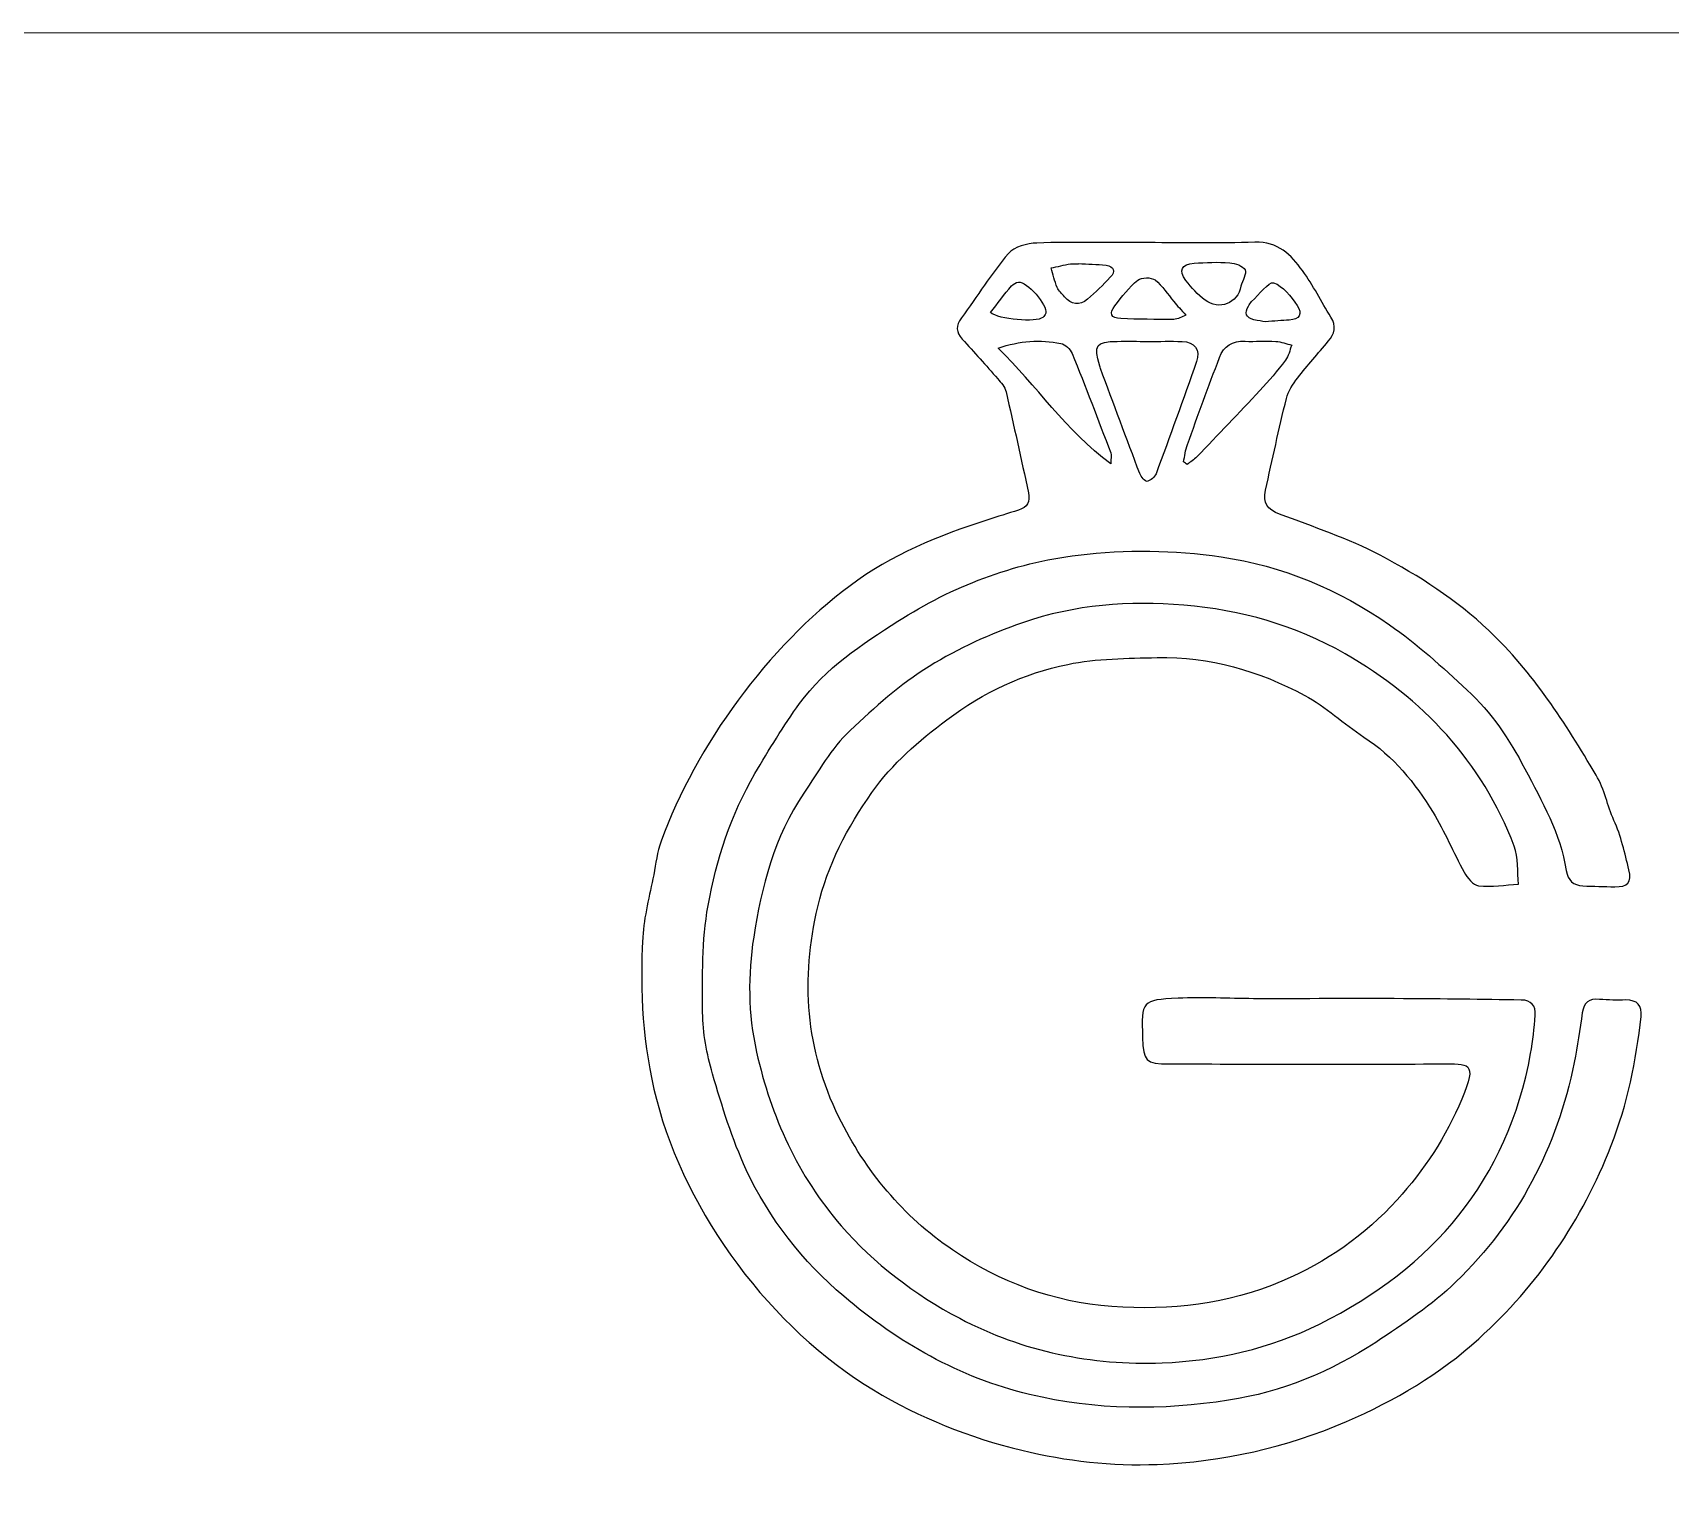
# Model space of a CAD drawing. Header units: millimetres. Extents: x -25.1 to 24.9, y -25.1 to 24.9.
# Drawn here: x -11 to 5.41, y 10.23 to 24.87 of the extents above; entities that cross this region are included whole.
import ezdxf

# ---------------------------------------------------------------- set-up
doc = ezdxf.new("R2010")
doc.units = ezdxf.units.MM
doc.header["$MEASUREMENT"] = 0
doc.layers.add('Layer 1', color=7, linetype='Continuous')

msp = doc.modelspace()

# ---------------------------------------------------------------- linework, layer by layer
at = {"layer": 'Layer 1', "color": 250, "lineweight": 18}
msp.add_open_spline([(-21.3408, 24.8714), (-21.3408, 24.8714), (21.1592, 24.8714), (21.1592, 24.8714), (23.2246, 24.8714), (24.9092, 23.1868), (24.9092, 21.1214), (24.9092, 21.1214), (24.9092, -21.3786), (24.9092, -21.3786), (24.9092, -23.444), (23.2246, -25.1286), (21.1592, -25.1286), (21.1592, -25.1286), (-21.3408, -25.1286), (-21.3408, -25.1286), (-23.4062, -25.1286), (-25.0908, -23.444), (-25.0908, -21.3786), (-25.0908, -21.3786), (-25.0908, 21.1214), (-25.0908, 21.1214), (-25.0908, 23.1868), (-23.4062, 24.8714), (-21.3408, 24.8714)], degree=3, knots=[0, 0, 0, 0, 0.125, 0.125, 0.125, 0.25, 0.25, 0.25, 0.375, 0.375, 0.375, 0.5, 0.5, 0.5, 0.625, 0.625, 0.625, 0.75, 0.75, 0.75, 0.875, 0.875, 0.875, 1, 1, 1, 1], dxfattribs=at)
at = {"layer": 'Layer 1', "color": 250}
for points, knots in [([(0.1799, 22.7675), (0.5352, 22.7675), (0.8908, 22.7575), (1.2453, 22.7715), (1.4764, 22.7804), (1.6077, 22.6446), (1.7224, 22.4867), (1.8296, 22.3408), (1.9098, 22.1754), (2.0073, 22.022), (2.0655, 21.9301), (2.043, 21.8534), (1.9809, 21.7789), (1.879, 21.6564), (1.7718, 21.5377), (1.6744, 21.4112), (1.6271, 21.3499), (1.5799, 21.2789), (1.5615, 21.2052), (1.4851, 20.9001), (1.4207, 20.5918), (1.3511, 20.2855), (1.3225, 20.1588), (1.3693, 20.0917), (1.4935, 20.0454), (1.8331, 19.9181), (2.1815, 19.8029), (2.5008, 19.634), (2.891, 19.4282), (3.2623, 19.1891), (3.5895, 18.8801), (4.0353, 18.458), (4.3546, 17.9527), (4.6641, 17.4314), (4.7519, 17.2828), (4.7761, 17.1249), (4.8441, 16.9768), (4.9158, 16.821), (4.9516, 16.6478), (4.9944, 16.4807), (5.0267, 16.3549), (4.9829, 16.3083), (4.852, 16.3113), (4.7452, 16.3135), (4.6391, 16.3145), (4.5322, 16.3206), (4.4375, 16.3263), (4.3828, 16.3718), (4.3656, 16.475), (4.3064, 16.8458), (4.1236, 17.1669), (3.9516, 17.4931), (3.7977, 17.7859), (3.6155, 18.0594), (3.373, 18.2834), (3.1239, 18.5135), (2.8711, 18.7445), (2.5937, 18.9381), (2.0862, 19.2914), (1.5208, 19.5287), (0.9061, 19.6182), (0.4317, 19.687), (-0.0446, 19.6958), (-0.5256, 19.6358), (-1.184, 19.5541), (-1.7835, 19.3245), (-2.3328, 18.9722), (-2.693, 18.7411), (-3.0599, 18.5035), (-3.317, 18.1479), (-3.4798, 17.9235), (-3.624, 17.6845), (-3.765, 17.445), (-4.0055, 17.035), (-4.1518, 16.5839), (-4.2347, 16.1221), (-4.2972, 15.7729), (-4.2926, 15.4087), (-4.2889, 15.0514), (-4.2868, 14.8464), (-4.2484, 14.6356), (-4.1901, 14.4372), (-4.0946, 14.1113), (-3.9947, 13.7819), (-3.8519, 13.4751), (-3.6231, 12.9825), (-3.2862, 12.5565), (-2.8738, 12.206), (-2.3293, 11.7433), (-1.7225, 11.3927), (-1.0125, 11.2221), (-0.3471, 11.062), (0.3152, 11.0616), (0.9817, 11.1638), (1.5142, 11.246), (2.0073, 11.4496), (2.4561, 11.7447), (2.7366, 11.9285), (3.0203, 12.1194), (3.2601, 12.3509), (3.8849, 12.9547), (4.273, 13.6977), (4.4463, 14.5497), (4.4797, 14.7141), (4.5022, 14.8818), (4.5264, 15.0484), (4.5416, 15.1503), (4.5919, 15.1943), (4.6982, 15.1825), (4.7867, 15.1733), (4.8757, 15.1759), (4.9644, 15.1763), (5.0782, 15.1767), (5.128, 15.1207), (5.1158, 15.0096), (5.065, 14.5673), (4.9794, 14.1338), (4.8171, 13.7175), (4.5252, 12.9683), (4.082, 12.3197), (3.4898, 11.7809), (3.1008, 11.4272), (2.6503, 11.1621), (2.1647, 10.9513), (1.5575, 10.688), (0.9228, 10.5483), (0.2676, 10.5214), (-0.1875, 10.5024), (-0.6408, 10.5545), (-1.0896, 10.6624), (-1.6185, 10.7899), (-2.114, 10.9889), (-2.5753, 11.267), (-3.6022, 11.887), (-4.4534, 13.0259), (-4.7524, 14.1823), (-4.8912, 14.7198), (-4.9192, 15.2596), (-4.8892, 15.8051), (-4.8776, 16.015), (-4.8195, 16.2227), (-4.7797, 16.4308), (-4.7581, 16.5441), (-4.7437, 16.6602), (-4.7048, 16.7673), (-4.356, 17.7261), (-3.6293, 18.7231), (-2.8117, 19.3289), (-2.3937, 19.638), (-1.9276, 19.8298), (-1.4407, 19.9868), (-1.3349, 20.0208), (-1.2295, 20.0534), (-1.1232, 20.0861), (-1.035, 20.1129), (-1.0047, 20.1725), (-1.0235, 20.2598), (-1.0976, 20.5976), (-1.1699, 20.9353), (-1.2484, 21.2718), (-1.2596, 21.3199), (-1.2982, 21.3644), (-1.3323, 21.4036), (-1.4486, 21.5373), (-1.5673, 21.6691), (-1.6872, 21.7996), (-1.752, 21.8707), (-1.7517, 21.9364), (-1.6952, 22.0136), (-1.5377, 22.2286), (-1.3961, 22.4563), (-1.2241, 22.6587), (-1.1661, 22.7271), (-1.0368, 22.7605), (-0.9384, 22.7636), (-0.5663, 22.7756), (-0.1927, 22.7685), (0.1799, 22.7685), (0.1799, 22.7685), (0.1799, 22.7675), (0.1799, 22.7675)], [0, 0, 0, 0, 0.0166667, 0.0166667, 0.0166667, 0.0333333, 0.0333333, 0.0333333, 0.05, 0.05, 0.05, 0.0666667, 0.0666667, 0.0666667, 0.0833333, 0.0833333, 0.0833333, 0.1, 0.1, 0.1, 0.1166667, 0.1166667, 0.1166667, 0.1333333, 0.1333333, 0.1333333, 0.15, 0.15, 0.15, 0.1666667, 0.1666667, 0.1666667, 0.1833333, 0.1833333, 0.1833333, 0.2, 0.2, 0.2, 0.2166667, 0.2166667, 0.2166667, 0.2333333, 0.2333333, 0.2333333, 0.25, 0.25, 0.25, 0.2666667, 0.2666667, 0.2666667, 0.2833333, 0.2833333, 0.2833333, 0.3, 0.3, 0.3, 0.3166667, 0.3166667, 0.3166667, 0.3333333, 0.3333333, 0.3333333, 0.35, 0.35, 0.35, 0.3666667, 0.3666667, 0.3666667, 0.3833333, 0.3833333, 0.3833333, 0.4, 0.4, 0.4, 0.4166667, 0.4166667, 0.4166667, 0.4333333, 0.4333333, 0.4333333, 0.45, 0.45, 0.45, 0.4666667, 0.4666667, 0.4666667, 0.4833333, 0.4833333, 0.4833333, 0.5, 0.5, 0.5, 0.5166667, 0.5166667, 0.5166667, 0.5333333, 0.5333333, 0.5333333, 0.55, 0.55, 0.55, 0.5666667, 0.5666667, 0.5666667, 0.5833333, 0.5833333, 0.5833333, 0.6, 0.6, 0.6, 0.6166667, 0.6166667, 0.6166667, 0.6333333, 0.6333333, 0.6333333, 0.65, 0.65, 0.65, 0.6666667, 0.6666667, 0.6666667, 0.6833333, 0.6833333, 0.6833333, 0.7, 0.7, 0.7, 0.7166667, 0.7166667, 0.7166667, 0.7333333, 0.7333333, 0.7333333, 0.75, 0.75, 0.75, 0.7666667, 0.7666667, 0.7666667, 0.7833333, 0.7833333, 0.7833333, 0.8, 0.8, 0.8, 0.8166667, 0.8166667, 0.8166667, 0.8333333, 0.8333333, 0.8333333, 0.85, 0.85, 0.85, 0.8666667, 0.8666667, 0.8666667, 0.8833333, 0.8833333, 0.8833333, 0.9, 0.9, 0.9, 0.9166667, 0.9166667, 0.9166667, 0.9333333, 0.9333333, 0.9333333, 0.95, 0.95, 0.95, 0.9666667, 0.9666667, 0.9666667, 0.9833333, 0.9833333, 0.9833333, 1, 1, 1, 1]), ([(-0.5226, 22.5585), (-0.5226, 22.5573), (-0.5226, 22.5564), (-0.5226, 22.5551), (-0.5495, 22.5551), (-0.5763, 22.559), (-0.6023, 22.5545), (-0.6676, 22.5432), (-0.732, 22.5277), (-0.7969, 22.5141), (-0.777, 22.4488), (-0.762, 22.3813), (-0.736, 22.3187), (-0.7215, 22.2834), (-0.688, 22.256), (-0.6628, 22.2252), (-0.5941, 22.1417), (-0.5125, 22.1335), (-0.4318, 22.2006), (-0.351, 22.2684), (-0.2752, 22.3434), (-0.2034, 22.4206), (-0.1495, 22.4783), (-0.1641, 22.5295), (-0.2457, 22.5401), (-0.3374, 22.5519), (-0.4305, 22.5529), (-0.5226, 22.5585)], [0, 0, 0, 0, 0.1111111, 0.1111111, 0.1111111, 0.2222222, 0.2222222, 0.2222222, 0.3333333, 0.3333333, 0.3333333, 0.4444444, 0.4444444, 0.4444444, 0.5555556, 0.5555556, 0.5555556, 0.6666667, 0.6666667, 0.6666667, 0.7777778, 0.7777778, 0.7777778, 0.8888889, 0.8888889, 0.8888889, 1, 1, 1, 1]), ([(1.1046, 22.3315), (1.1208, 22.387), (1.1655, 22.4558), (1.147, 22.4941), (1.1272, 22.5343), (1.0486, 22.5617), (0.9935, 22.5656), (0.8748, 22.5744), (0.7548, 22.5692), (0.6359, 22.5617), (0.5092, 22.5533), (0.478, 22.4893), (0.5542, 22.3896), (0.6103, 22.3164), (0.6737, 22.246), (0.7466, 22.1904), (0.8845, 22.0858), (1.0764, 22.1591), (1.1046, 22.3315)], [0, 0, 0, 0, 0.1666667, 0.1666667, 0.1666667, 0.3333333, 0.3333333, 0.3333333, 0.5, 0.5, 0.5, 0.6666667, 0.6666667, 0.6666667, 0.8333333, 0.8333333, 0.8333333, 1, 1, 1, 1]), ([(-1.4045, 22.0682), (-1.3226, 21.995), (-0.9459, 21.9655), (-0.8788, 22.018), (-0.8662, 22.028), (-0.8542, 22.0448), (-0.8507, 22.0606), (-0.8304, 22.1423), (-1.0399, 22.3822), (-1.1236, 22.372), (-1.1479, 22.3689), (-1.1765, 22.3539), (-1.1921, 22.3355), (-1.2651, 22.2482), (-1.3344, 22.1573), (-1.4045, 22.0682)], [0, 0, 0, 0, 0.2, 0.2, 0.2, 0.4, 0.4, 0.4, 0.6, 0.6, 0.6, 0.8, 0.8, 0.8, 1, 1, 1, 1]), ([(0.5547, 22.0404), (0.5062, 22.0942), (0.4688, 22.1344), (0.4331, 22.1762), (0.3712, 22.2499), (0.3202, 22.3368), (0.2456, 22.3932), (0.2076, 22.4222), (0.1088, 22.4214), (0.0728, 22.3914), (-0.0155, 22.3195), (-0.0856, 22.2248), (-0.1575, 22.1353), (-0.2165, 22.0612), (-0.1989, 22.0092), (-0.0992, 22.006), (0.078, 22.0002), (0.2549, 21.9963), (0.4321, 21.9986), (0.4736, 21.9994), (0.5156, 22.0262), (0.5547, 22.0404)], [0, 0, 0, 0, 0.1428571, 0.1428571, 0.1428571, 0.2857143, 0.2857143, 0.2857143, 0.4285714, 0.4285714, 0.4285714, 0.5714286, 0.5714286, 0.5714286, 0.7142857, 0.7142857, 0.7142857, 0.8571429, 0.8571429, 0.8571429, 1, 1, 1, 1]), ([(1.3494, 21.9747), (1.4411, 21.9809), (1.516, 21.9866), (1.5905, 21.991), (1.6902, 21.9972), (1.7286, 22.054), (1.669, 22.1371), (1.6051, 22.227), (1.5266, 22.3351), (1.4327, 22.3641), (1.3832, 22.3796), (1.2862, 22.2442), (1.2117, 22.1762), (1.1993, 22.1643), (1.1919, 22.1467), (1.1826, 22.1321), (1.1358, 22.0616), (1.1566, 22.0158), (1.2361, 21.9954), (1.2784, 21.985), (1.3225, 21.9795), (1.3494, 21.9747)], [0, 0, 0, 0, 0.1428571, 0.1428571, 0.1428571, 0.2857143, 0.2857143, 0.2857143, 0.4285714, 0.4285714, 0.4285714, 0.5714286, 0.5714286, 0.5714286, 0.7142857, 0.7142857, 0.7142857, 0.8571429, 0.8571429, 0.8571429, 1, 1, 1, 1]), ([(-1.3265, 21.7101), (-0.945, 21.3367), (-0.6509, 20.8859), (-0.1977, 20.5495), (-0.1977, 20.609), (-0.1905, 20.6368), (-0.1989, 20.6593), (-0.3255, 20.9926), (-0.452, 21.3265), (-0.5861, 21.6572), (-0.6033, 21.7004), (-0.6566, 21.7485), (-0.7002, 21.7573), (-0.9058, 21.7992), (-1.1104, 21.7833), (-1.3265, 21.7101)], [0, 0, 0, 0, 0.2, 0.2, 0.2, 0.4, 0.4, 0.4, 0.6, 0.6, 0.6, 0.8, 0.8, 0.8, 1, 1, 1, 1]), ([(0.1724, 21.7776), (0.1724, 21.7776), (0.1724, 21.778), (0.1724, 21.778), (0.0705, 21.778), (-0.0314, 21.7794), (-0.1333, 21.778), (-0.348, 21.7754), (-0.3735, 21.7397), (-0.3096, 21.5307), (-0.307, 21.5223), (-0.3042, 21.5134), (-0.3016, 21.5051), (-0.1711, 21.1541), (-0.0415, 20.8026), (0.092, 20.4525), (0.1044, 20.42), (0.1472, 20.37), (0.1649, 20.3744), (0.1997, 20.3824), (0.2421, 20.4176), (0.2549, 20.4517), (0.3933, 20.8246), (0.5288, 21.199), (0.6601, 21.5748), (0.702, 21.6935), (0.6421, 21.7736), (0.5176, 21.7772), (0.4027, 21.7802), (0.2874, 21.7776), (0.1724, 21.7776)], [0, 0, 0, 0, 0.1, 0.1, 0.1, 0.2, 0.2, 0.2, 0.3, 0.3, 0.3, 0.4, 0.4, 0.4, 0.5, 0.5, 0.5, 0.6, 0.6, 0.6, 0.7, 0.7, 0.7, 0.8, 0.8, 0.8, 0.9, 0.9, 0.9, 1, 1, 1, 1]), ([(0.53, 20.5693), (0.5428, 20.5609), (0.5547, 20.5525), (0.5666, 20.5441), (0.5993, 20.5698), (0.6359, 20.5914), (0.6645, 20.621), (0.8753, 20.841), (1.087, 21.0614), (1.2946, 21.2851), (1.3851, 21.382), (1.4715, 21.4831), (1.5518, 21.5884), (1.5835, 21.6302), (1.5941, 21.6889), (1.6147, 21.7397), (1.561, 21.7529), (1.5082, 21.7741), (1.4539, 21.7776), (1.352, 21.7833), (1.2497, 21.7749), (1.1482, 21.7794), (1.0213, 21.7842), (0.9336, 21.7347), (0.8894, 21.6152), (0.7819, 21.3251), (0.6742, 21.0354), (0.5697, 20.7445), (0.5494, 20.6884), (0.5432, 20.6276), (0.53, 20.5693)], [0, 0, 0, 0, 0.1, 0.1, 0.1, 0.2, 0.2, 0.2, 0.3, 0.3, 0.3, 0.4, 0.4, 0.4, 0.5, 0.5, 0.5, 0.6, 0.6, 0.6, 0.7, 0.7, 0.7, 0.8, 0.8, 0.8, 0.9, 0.9, 0.9, 1, 1, 1, 1]), ([(0.3891, 14.5362), (0.1484, 14.537), (0.1273, 14.561), (0.1197, 14.8004), (0.1085, 15.1672), (0.1083, 15.1756), (0.4751, 15.1937), (0.7265, 15.2064), (0.9791, 15.1898), (1.2319, 15.1893), (1.7319, 15.1884), (2.2329, 15.1914), (2.7337, 15.1893), (3.1271, 15.188), (3.5213, 15.181), (3.9151, 15.176), (4.0156, 15.1746), (4.0629, 15.1183), (4.0548, 15.0226), (4.0438, 14.8947), (4.032, 14.7664), (4.0092, 14.6403), (3.7767, 13.368), (3.0314, 12.4959), (1.8933, 11.9283), (1.3958, 11.6801), (0.8614, 11.5592), (0.3155, 11.5393), (-0.392, 11.5138), (-1.0737, 11.6483), (-1.7131, 11.9856), (-2.1685, 12.226), (-2.5676, 12.5319), (-2.9005, 12.9135), (-3.3363, 13.4134), (-3.6016, 14.0053), (-3.7485, 14.6545), (-3.8354, 15.0393), (-3.8363, 15.4309), (-3.7776, 15.8049), (-3.6987, 16.308), (-3.5739, 16.8095), (-3.2745, 17.2491), (-3.1271, 17.4652), (-3.0042, 17.6953), (-2.8106, 17.877), (-2.5623, 18.1102), (-2.3141, 18.3378), (-2.019, 18.5204), (-1.7214, 18.7047), (-1.4108, 18.8423), (-1.0833, 18.957), (-0.5564, 19.1414), (-0.0148, 19.177), (0.5321, 19.1338), (1.1031, 19.0883), (1.6508, 18.931), (2.1495, 18.6461), (2.9317, 18.1989), (3.5183, 17.5679), (3.8442, 16.7176), (3.8886, 16.6017), (3.875, 16.4637), (3.8883, 16.3364), (3.7537, 16.3288), (3.6184, 16.3076), (3.4861, 16.3214), (3.4332, 16.3266), (3.3742, 16.4007), (3.3427, 16.4571), (3.2339, 16.6547), (3.1473, 16.8655), (3.031, 17.0571), (2.8506, 17.3526), (2.6342, 17.6181), (2.3377, 17.8117), (2.1353, 17.944), (1.9567, 18.117), (1.7451, 18.2293), (1.2861, 18.4741), (0.7926, 18.6217), (0.2661, 18.6085), (-0.0338, 18.6011), (-0.3394, 18.6002), (-0.6304, 18.5406), (-1.0713, 18.4503), (-1.4767, 18.2593), (-1.8409, 17.9854), (-2.1231, 17.7738), (-2.3882, 17.5464), (-2.5928, 17.2565), (-2.8396, 16.9064), (-3.0364, 16.5298), (-3.1347, 16.111), (-3.3049, 15.385), (-3.2582, 14.6817), (-2.9231, 14.0013), (-2.6558, 13.4585), (-2.2811, 13.0101), (-1.7866, 12.6719), (-1.3081, 12.345), (-0.7782, 12.1483), (-0.189, 12.1047), (0.4028, 12.0611), (0.9699, 12.1232), (1.5163, 12.3573), (1.959, 12.5474), (2.3487, 12.8186), (2.6707, 13.1726), (2.9407, 13.4699), (3.162, 13.8073), (3.3191, 14.1812), (3.4795, 14.564), (3.3904, 14.5362), (3.1061, 14.5353), (2.201, 14.532), (1.2941, 14.5326), (0.3891, 14.5362)], [0, 0, 0, 0, 0.025641, 0.025641, 0.025641, 0.0512821, 0.0512821, 0.0512821, 0.0769231, 0.0769231, 0.0769231, 0.1025641, 0.1025641, 0.1025641, 0.1282051, 0.1282051, 0.1282051, 0.1538462, 0.1538462, 0.1538462, 0.1794872, 0.1794872, 0.1794872, 0.2051282, 0.2051282, 0.2051282, 0.2307692, 0.2307692, 0.2307692, 0.2564103, 0.2564103, 0.2564103, 0.2820513, 0.2820513, 0.2820513, 0.3076923, 0.3076923, 0.3076923, 0.3333333, 0.3333333, 0.3333333, 0.3589744, 0.3589744, 0.3589744, 0.3846154, 0.3846154, 0.3846154, 0.4102564, 0.4102564, 0.4102564, 0.4358974, 0.4358974, 0.4358974, 0.4615385, 0.4615385, 0.4615385, 0.4871795, 0.4871795, 0.4871795, 0.5128205, 0.5128205, 0.5128205, 0.5384615, 0.5384615, 0.5384615, 0.5641026, 0.5641026, 0.5641026, 0.5897436, 0.5897436, 0.5897436, 0.6153846, 0.6153846, 0.6153846, 0.6410256, 0.6410256, 0.6410256, 0.6666667, 0.6666667, 0.6666667, 0.6923077, 0.6923077, 0.6923077, 0.7179487, 0.7179487, 0.7179487, 0.7435897, 0.7435897, 0.7435897, 0.7692308, 0.7692308, 0.7692308, 0.7948718, 0.7948718, 0.7948718, 0.8205128, 0.8205128, 0.8205128, 0.8461538, 0.8461538, 0.8461538, 0.8717949, 0.8717949, 0.8717949, 0.8974359, 0.8974359, 0.8974359, 0.9230769, 0.9230769, 0.9230769, 0.9487179, 0.9487179, 0.9487179, 0.974359, 0.974359, 0.974359, 1, 1, 1, 1])]:
    msp.add_open_spline(points, degree=3, knots=knots, dxfattribs=at)

doc.saveas('drawing.dxf')
